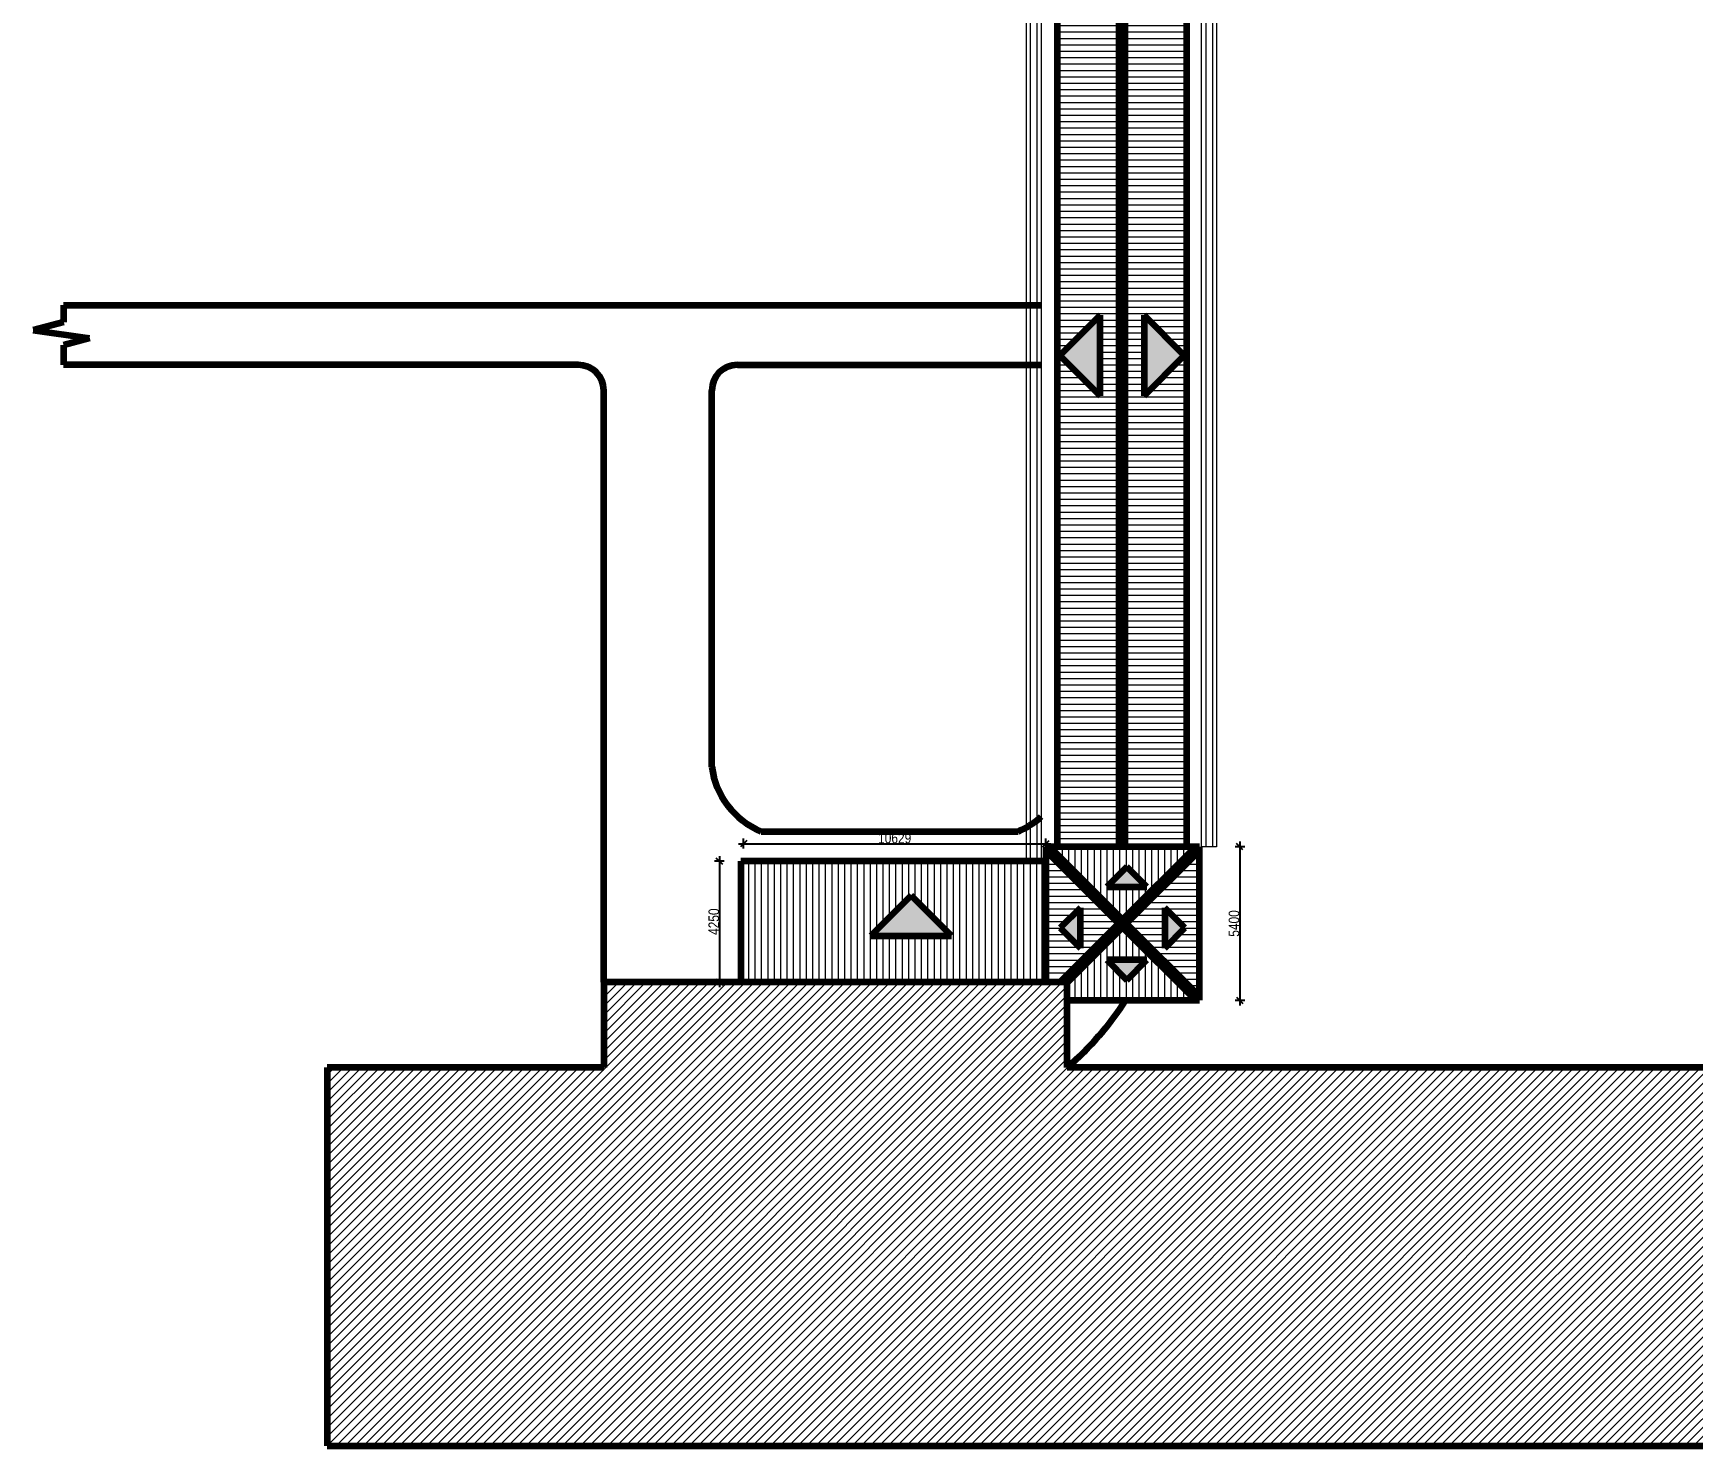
# Model space of a CAD drawing. Header units: millimetres. Extents: x -35190 to 411743, y -233114 to 23872.
# Drawn here: x 314410 to 372767, y -81167 to -31509 of the extents above; entities that cross this region are included whole.
import ezdxf

# ---------------------------------------------------------------- set-up
doc = ezdxf.new("R2010")
doc.units = ezdxf.units.MM
for name, color, linetype, lineweight in [('A-ANNO-DIMS', 211, 'Continuous', 9), ('A-DETL', 90, 'Continuous', 18), ('A-DETL-GENF', 92, 'Continuous', 18), ('A-DETL-THIN', 151, 'Continuous', 18), ('A-ROOF', 132, 'Continuous', 18), ('Q-CASE', 31, 'Continuous', 18)]:
    doc.layers.add(name, color=color, linetype=linetype, lineweight=lineweight)
doc.styles.add('Arial_3', font='arial.ttf', dxfattribs={"width": 0.8, "height": 375})
doc.dimstyles.new('main_4_5mm', dxfattribs={"dimscale": 304.8, "dimtxt": 382.597275, "dimasz": 0.738189, "dimexe": 0.590551, "dimexo": 0.0625, "dimgap": 0.024606, "dimtad": 1, "dimdec": 0, "dimzin": 0, "dimdsep": 46, "dimtxsty": 'Arial_3', "dimblk1": 'OBLIQUE', "dimblk2": 'OBLIQUE', "dimsah": 1, "dimcen": 0.09, "dimdle": 0.590551, "dimazin": 0, "dimtfac": 1, "dimtdec": 4, "dimtix": 1, "dimtmove": 0, "dimatfit": 3, "dimfxl": 0.590551, "dimfxlon": 1, "dimtvp": 1, "dimtolj": 1, "dimtzin": 0, "dimarcsym": 2})

# ---------------------------------------------------------------- blocks, each defined once
blk = doc.blocks.new('Casework 3 - Casework 3-687578-Site')
at = {"layer": 'Q-CASE'}
for p, q in [((-376, -19350), (5226, -19350)), ((-376, -19350), (-376, -58175)), ((-226, -19500), (5226, -19500)), ((-226, -19500), (4, -19730)), ((-226, -58175), (-226, -19500)), ((4, -19730), (5226, -19730)), ((4, -19730), (4, -58175)), ((345, -20071), (5226, -20071)), ((345, -20071), (366, -20093)), ((345, -20093), (345, -20071)), ((159, -24675), (318, -24675)), ((159, -24675), (159, -58175)), ((5718, -24975), (17026, -24975)), ((5779, -24975), (5779, -58475)), ((16796, -24975), (16796, -25295)), ((16976, -24975), (16976, -24893)), ((17026, -24975), (16976, -24975)), ((17026, -24893), (17026, -24975)), ((17026, -24893), (17026, -24975)), ((2999, -25493), (2999, -57664)), ((6174, -25525), (5944, -25295)), ((5944, -25295), (5944, -57664)), ((5944, -25295), (16796, -25295)), ((6174, -25525), (6174, -57664)), ((16796, -25525), (6174, -25525)), ((6324, -25675), (6324, -57664)), ((6324, -25675), (16796, -25675)), ((16796, -25295), (16796, -25525)), ((16796, -25525), (16796, -25675)), ((5944, -57664), (5779, -57664)), ((6174, -57664), (5944, -57664)), ((6324, -57664), (6174, -57664)), ((5779, -58475), (5718, -58475))]:
    blk.add_line(p, q, dxfattribs=at)
blk = doc.blocks.new('_Oblique')
at = {"color": 0, "linetype": 'ByBlock', "lineweight": -2}
blk.add_line((-0.5, -0.5), (0.5, 0.5), dxfattribs=at)
blk = doc.blocks.new('*D5915')
at = {"layer": 'A-ANNO-DIMS', "color": 0, "lineweight": -2, "transparency": 16777216}
for p, q in [((338704, -60617), (338363, -60617)), ((338543, -60437), (338543, -65047)), ((338704, -64867), (338363, -64867))]:
    blk.add_line(p, q, dxfattribs=at)
at = {"layer": 'Defpoints', "color": 0, "transparency": 16777216}
for p in [(338723, -60617), (338543, -64867), (338723, -64867)]:
    blk.add_point(p, dxfattribs=at)
at = {"layer": 'A-ANNO-DIMS', "color": 0, "lineweight": -2, "transparency": 16777216, "xscale": 224.9999999999999, "yscale": 224.9999999999999, "zscale": 224.9999999999999}
for p, rotation in [((338543, -60617), 90), ((338543, -64867), 270)]:
    blk.add_blockref('_Oblique', p, dxfattribs=dict(at, rotation=rotation))
at = {"layer": 'A-ANNO-DIMS', "color": 0, "transparency": 16777216, "insert": (338344, -62742), "char_height": 375, "width": 1101.88, "attachment_point": 5, "rotation": 90, "style": 'Arial_3'}
blk.add_mtext('\\A1;4250', dxfattribs=at)
blk = doc.blocks.new('*D5916')
at = {"layer": 'A-ANNO-DIMS', "color": 0, "lineweight": -2, "transparency": 16777216}
for p, q in [((356674, -60105), (357015, -60105)), ((356835, -59925), (356835, -65685)), ((356674, -65505), (357015, -65505))]:
    blk.add_line(p, q, dxfattribs=at)
at = {"layer": 'Defpoints', "color": 0, "transparency": 16777216}
for p in [(356655, -60105), (356655, -65505), (356835, -65505)]:
    blk.add_point(p, dxfattribs=at)
at = {"layer": 'A-ANNO-DIMS', "color": 0, "lineweight": -2, "transparency": 16777216, "xscale": 224.9999999999999, "yscale": 224.9999999999999, "zscale": 224.9999999999999}
for p, rotation in [((356835, -60105), 90), ((356835, -65505), 270)]:
    blk.add_blockref('_Oblique', p, dxfattribs=dict(at, rotation=rotation))
at = {"layer": 'A-ANNO-DIMS', "color": 0, "transparency": 16777216, "insert": (356636, -62805), "char_height": 375, "width": 1101.88, "attachment_point": 5, "rotation": 90, "style": 'Arial_3'}
blk.add_mtext('\\A1;5400', dxfattribs=at)
blk = doc.blocks.new('*D5917')
at = {"layer": 'A-ANNO-DIMS', "color": 0, "lineweight": -2, "transparency": 16777216}
for p, q in [((339208, -60003), (350197, -60003)), ((339388, -60164), (339388, -59823)), ((350017, -60164), (350017, -59823))]:
    blk.add_line(p, q, dxfattribs=at)
at = {"layer": 'Defpoints', "color": 0, "transparency": 16777216}
for p in [(350017, -60003), (339388, -60183), (350017, -60183)]:
    blk.add_point(p, dxfattribs=at)
at = {"layer": 'A-ANNO-DIMS', "color": 0, "lineweight": -2, "transparency": 16777216, "xscale": 224.9999999999999, "yscale": 224.9999999999999, "zscale": 224.9999999999999, "rotation": 180}
blk.add_blockref('_Oblique', (339388, -60003), dxfattribs=at)
at = {"layer": 'A-ANNO-DIMS', "color": 0, "lineweight": -2, "transparency": 16777216, "xscale": 224.9999999999999, "yscale": 224.9999999999999, "zscale": 224.9999999999999}
blk.add_blockref('_Oblique', (350017, -60003), dxfattribs=at)
at = {"layer": 'A-ANNO-DIMS', "color": 0, "transparency": 16777216, "insert": (344702, -59805), "char_height": 375, "width": 1377.35, "attachment_point": 5, "style": 'Arial_3'}
blk.add_mtext('\\A1;10629', dxfattribs=at)

msp = doc.modelspace()

# ---------------------------------------------------------------- hatches: boundary and pattern name
at = {"layer": 'A-DETL-GENF'}
h = msp.add_hatch(dxfattribs=at)
h.set_pattern_fill('FP_7', style=0, pattern_type=2)
h.set_pattern_definition([(90, (349698.39, -2441.29), (-225, 1e-14), [])])
h.paths.add_polyline_path([(355275.1, -65505.1), (352716.5, -62946.5), (350772.3, -64890.8), (350772.3, -65505.1)])
h.paths.add_polyline_path([(344965.6, -64866.6), (349977.3, -64866.6), (349977.3, -60616.6), (339287.7, -60616.6), (339287.7, -64866.6), (343868.1, -64866.6)])
h.paths.add_polyline_path([(352867.2, -64794.9), (352160.1, -64087.8), (353574.3, -64087.8)])
h.paths.add_polyline_path([(345604.9, -63237.6), (343868.1, -63237.6), (345282.3, -61823.3), (346696.5, -63237.6)])
h.paths.add_polyline_path([(352716.5, -62663.7), (355275.1, -60105.1), (350157.9, -60105.1), (351768.9, -61716.1)])
h.paths.add_polyline_path([(353574.3, -61522.4), (352160.1, -61522.4), (352867.2, -60815.3)])
h.paths.add_polyline_path([(350760.7, -27933.9), (355275.1, -27933.9), (352716.5, -25375.3), (350157.9, -27933.9)])
h.paths.add_polyline_path([(355416.5, -27333.9), (366724.8, -27333.9), (366724.8, -23541.6), (358583.3, -23541.6), (358583.3, -23117.6), (355416.5, -23117.6), (355416.5, -26640.3)])
h.paths.add_polyline_path([(352867.2, -27223.7), (352160.1, -26516.6), (353574.3, -26516.6), (353450.6, -26640.3)])
h.paths.add_polyline_path([(360879.2, -26034.4), (359465, -24620.2), (362293.4, -24620.2), (361850.3, -25063.3)])
h.paths.add_polyline_path([(352716.5, -25092.5), (355275.1, -22533.9), (350157.9, -22533.9), (352160.1, -24536)])
h.paths.add_polyline_path([(353574.3, -23951.2), (352160.1, -23951.2), (352867.2, -23244.1)])
h = msp.add_hatch(dxfattribs=at)
h.set_pattern_fill('FP_6', style=0, pattern_type=2)
h.set_pattern_definition([(0, (349698.39, -2441.29), (0, 225), [])])
h.paths.add_polyline_path([(355416.5, -65363.7), (355416.5, -60246.5), (352857.9, -62805.1), (355276.5, -65223.7)])
h.paths.add_polyline_path([(350157.9, -64866.6), (350513.6, -64866.6), (352575.1, -62805.1), (350016.5, -60246.5), (350016.5, -64866.6)])
h.paths.add_polyline_path([(354201.1, -63668.4), (354201.1, -62254.1), (354908.2, -62961.2)])
h.paths.add_polyline_path([(351232, -63668.4), (350524.9, -62961.2), (351232, -62254.1), (351232, -63469.9)])
h.paths.add_polyline_path([(350760.7, -60105.1), (352597.3, -60105.1), (352597.3, -27933.9), (350416.5, -27933.9), (350416.5, -60105.1)])
h.paths.add_polyline_path([(353658.2, -60105.1), (354978.1, -60105.1), (354978.1, -27933.9), (352797.3, -27933.9), (352797.3, -60105.1)])
h.paths.add_polyline_path([(353472.8, -44252.8), (353472.8, -41424.3), (354887, -42838.6), (353547.4, -44178.2)])
h.paths.add_polyline_path([(351922.3, -44252.8), (350508.1, -42838.6), (351922.3, -41424.3), (351922.3, -44178.2)])
h.paths.add_polyline_path([(355416.5, -27792.5), (355416.5, -22675.3), (352857.9, -25233.9), (355275.1, -27651)])
h.paths.add_polyline_path([(350016.5, -27792.5), (352575.1, -25233.9), (350016.5, -22675.3), (350016.5, -25375.3)])
h.paths.add_polyline_path([(354201.1, -26097.1), (354201.1, -24682.9), (354908.2, -25390)])
h.paths.add_polyline_path([(351232, -26097.1), (350524.9, -25390), (351232, -24682.9), (351232, -25375.3)])
for points in [[(351922.3, -44252.8), (351922.3, -41424.3), (350508.1, -42838.6), (351847.7, -44178.2)], [(353472.8, -44252.8), (354887, -42838.6), (353472.8, -41424.3), (353472.8, -44178.2)], [(353574.3, -61522.4), (352867.2, -60815.3), (352160.1, -61522.4), (352209.4, -61522.4)], [(346696.5, -63237.6), (345282.3, -61823.3), (343868.1, -63237.6), (344965.6, -63237.6)], [(351232, -63668.4), (351232, -62254.1), (350524.9, -62961.2), (351033.5, -63469.9)], [(354201.1, -63668.4), (354908.2, -62961.2), (354201.1, -62254.1)], [(352867.2, -64794.9), (353574.3, -64087.8), (352160.1, -64087.8), (352209.4, -64137.2)]]:
    msp.add_hatch(color=7, dxfattribs=at).paths.add_polyline_path(points)
h = msp.add_hatch(dxfattribs=at)
h.set_pattern_fill('FP_8', style=0, pattern_type=2)
h.set_pattern_definition([(45, (349698.39, -2441.29), (-159.099, 159.099), [])])
h.paths.add_polyline_path([(391637.3, -81166.6), (391637.3, -67866.6), (350772.3, -67866.6), (350772.3, -64866.6), (334472.3, -64866.6), (334472.3, -67866.6), (324747.3, -67866.6), (324747.3, -81166.6), (356555.7, -81166.6)])

# ---------------------------------------------------------------- linework, layer by layer
at = {"layer": 'A-DETL', "color": 1, "lineweight": 100}
for p, q in [((315472.3, -41066.6), (349857.3, -41066.6)), ((315472.3, -41066.6), (315472.3, -41666.6)), ((315472.3, -41666.6), (314409.8, -41951.3)), ((314409.8, -41951.3), (316390.3, -42229.7)), ((316390.3, -42229.7), (315472.3, -42475.6)), ((315472.3, -42475.6), (315472.3, -43166.6)), ((333572.3, -43166.6), (315472.3, -43166.6)), ((334472.3, -64866.6), (334472.3, -44066.6))]:
    msp.add_line(p, q, dxfattribs=at)
at = {"layer": 'A-DETL', "color": 10, "lineweight": 200}
for p, q in [((339172.3, -43166.6), (349857.3, -43166.6)), ((338272.3, -57298.6), (338272.3, -44066.6)), ((340004.3, -59566.6), (349040.2, -59566.6))]:
    msp.add_line(p, q, dxfattribs=at)
at = {"layer": 'A-DETL', "color": 1, "lineweight": 100}
msp.add_arc((333572.3, -44066.6), 900, 0, 90, dxfattribs=at)
at = {"layer": 'A-DETL', "color": 10, "lineweight": 200}
for centre, radius, start, end in [((339172.3, -44066.6), 900, 90, 180), ((341102.5, -56932.6), 2853.7, 187.368499, 247.368499), ((347942.1, -56932.6), 2853.7, 292.631501, 312.165609)]:
    msp.add_arc(centre, radius, start, end, dxfattribs=at)
at = {"layer": 'A-DETL', "lineweight": 200}
msp.add_arc((343607.8, -59566.6), 10964.5, 310.800419, 327.201572, dxfattribs=at)
at = {"layer": 'A-DETL-THIN', "lineweight": 200}
for p, q in [((350416.5, -27933.9), (350416.5, -60105.1)), ((352597.3, -60105.1), (352597.3, -27933.9)), ((352797.3, -27933.9), (352797.3, -60105.1)), ((354978.1, -60105.1), (354978.1, -27933.9)), ((351922.3, -41424.3), (350508.1, -42838.6)), ((351922.3, -44252.8), (351922.3, -41424.3)), ((353472.8, -41424.3), (353472.8, -44252.8)), ((354887, -42838.6), (353472.8, -41424.3)), ((350508.1, -42838.6), (351922.3, -44252.8)), ((353472.8, -44252.8), (354887, -42838.6)), ((350157.9, -60105.1), (352716.5, -62663.7)), ((355275.1, -60105.1), (350157.9, -60105.1)), ((352716.5, -62663.7), (355275.1, -60105.1)), ((349977.3, -60616.6), (339287.7, -60616.6)), ((339287.7, -60616.6), (339287.7, -64866.6)), ((349977.3, -64866.6), (349977.3, -60616.6)), ((352575.1, -62805.1), (350016.5, -60246.5)), ((350016.5, -60246.5), (350016.5, -64866.6)), ((355416.5, -60246.5), (352857.9, -62805.1)), ((355416.5, -65363.7), (355416.5, -60246.5)), ((352867.2, -60815.3), (352160.1, -61522.4)), ((353574.3, -61522.4), (352867.2, -60815.3)), ((345282.3, -61823.3), (343868.1, -63237.6)), ((346696.5, -63237.6), (345282.3, -61823.3)), ((352160.1, -61522.4), (353574.3, -61522.4)), ((351232, -62254.1), (350524.9, -62961.2)), ((351232, -63668.4), (351232, -62254.1)), ((354201.1, -62254.1), (354201.1, -63668.4)), ((354908.2, -62961.2), (354201.1, -62254.1)), ((350513.6, -64866.6), (352575.1, -62805.1)), ((350524.9, -62961.2), (351232, -63668.4)), ((352716.5, -62946.5), (350772.3, -64890.8)), ((355275.1, -65505.1), (352716.5, -62946.5)), ((352857.9, -62805.1), (355416.5, -65363.7)), ((354201.1, -63668.4), (354908.2, -62961.2)), ((343868.1, -63237.6), (346696.5, -63237.6)), ((353574.3, -64087.8), (352160.1, -64087.8)), ((352160.1, -64087.8), (352867.2, -64794.9)), ((352867.2, -64794.9), (353574.3, -64087.8)), ((350772.3, -65505.1), (355275.1, -65505.1))]:
    msp.add_line(p, q, dxfattribs=at)
at = {"layer": 'A-DETL-THIN', "lineweight": 211}
for p, q in [((350772.3, -64866.6), (334472.3, -64866.6)), ((334472.3, -64866.6), (334472.3, -67866.6)), ((350772.3, -67866.6), (350772.3, -64866.6)), ((334472.3, -67866.6), (324747.3, -67866.6)), ((324747.3, -67866.6), (324747.3, -81166.6)), ((391637.3, -67866.6), (350772.3, -67866.6)), ((324747.3, -81166.6), (391637.3, -81166.6))]:
    msp.add_line(p, q, dxfattribs=at)
at = {"layer": 'A-ROOF', "lineweight": 200}
for p, q in [((355416.5, -65505.1), (350016.5, -60105.1)), ((350157.9, -60105.1), (350016.5, -60105.1)), ((350016.5, -60105.1), (350016.5, -60246.5)), ((355416.5, -60105.1), (350655, -64866.6)), ((355416.5, -60105.1), (355275.1, -60105.1)), ((355416.5, -60246.5), (355416.5, -60105.1)), ((355275.1, -65505.1), (355416.5, -65505.1)), ((355416.5, -65505.1), (355416.5, -65363.7))]:
    msp.add_line(p, q, dxfattribs=at)

# ---------------------------------------------------------------- block references
at = {"layer": 'Q-CASE'}
msp.add_blockref('Casework 3 - Casework 3-687578-Site', (349698.4, -2441.3), dxfattribs=at)

# ---------------------------------------------------------------- dimensions: what is measured, and where the dimension line sits
at = {"layer": 'A-ANNO-DIMS'}
dim = msp.add_linear_dim(base=(350016.5, -60003.5), p1=(339387.7, -60183.5), p2=(350016.5, -60183.5), dimstyle='main_4_5mm', override={"dimpost": '<>', "dimfxl": 10628.8067}, dxfattribs=at)
dim.commit()
dim.dimension.update_dxf_attribs({"geometry": '*D5917', "text_midpoint": (344702.1, -59804.5)})
for base, p1, p2, override, picture, middle in [((356835.3, -65505.1), (356655.3, -60105.1), (356655.3, -65505.1), {"dimpost": '<>', "dimfxl": 5400}, '*D5916', (356636.4, -62805.1)), ((338542.9, -64866.6), (338722.9, -60616.6), (338722.9, -64866.6), {"dimpost": '<>', "dimfxl": 4250}, '*D5915', (338344, -62741.6))]:
    dim = msp.add_linear_dim(base=base, p1=p1, p2=p2, angle=90, dimstyle='main_4_5mm', override=override, dxfattribs=at)
    dim.commit()
    dim.dimension.update_dxf_attribs({"geometry": picture, "text_midpoint": middle})

doc.saveas('drawing.dxf')
